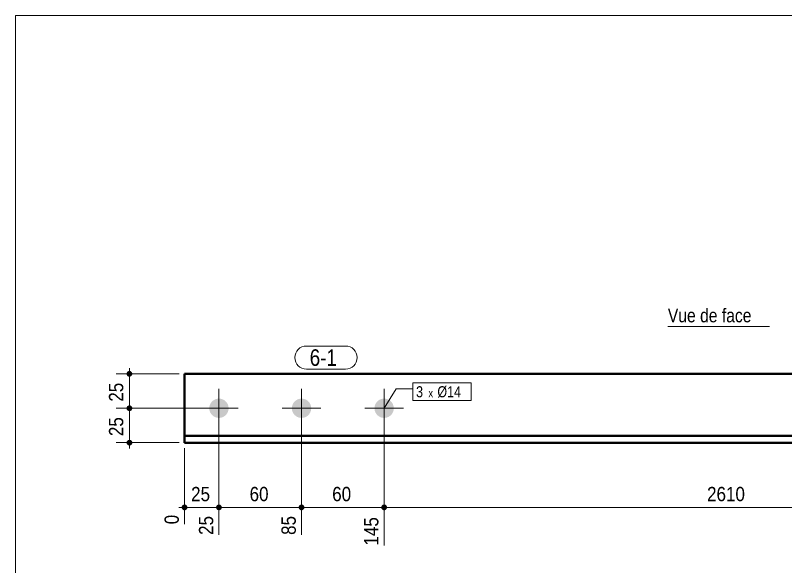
# Model space of a CAD drawing. Header units: millimetres. Extents: x 2 to 287, y 5 to 195.
# Drawn here: x 5 to 144.7, y 94.9 to 195 of the extents above; entities that cross this region are included whole.
import ezdxf

# ---------------------------------------------------------------- set-up
doc = ezdxf.new("R2010")
doc.units = ezdxf.units.MM
for name, color, linetype, lineweight in [('Autre type objet', 1, 'Continuous', 0), ('Boulon', 7, 'Continuous', 0), ('Cotation', 7, 'Continuous', 0), ('Désignation boulon', 3, 'Continuous', 0), ('Feuille dessin', 5, 'Continuous', 0), ('Piece', 2, 'Continuous', 0), ('Repère pièce', 3, 'Continuous', 0)]:
    doc.layers.add(name, color=color, linetype=linetype, lineweight=lineweight)
doc.styles.add('ARIAL', font='ARIAL.TTF')
doc.styles.add('COMIC_SANS_MS', font='COMIC.TTF')

# ---------------------------------------------------------------- blocks, each defined once
blk = doc.blocks.new('*A1')
at = {"layer": 'Boulon'}
for points in [[(41.96, 125.42), (42.01, 125.42), (42.05, 125.41), (42.09, 125.41), (42.14, 125.4), (42.18, 125.4), (42.22, 125.39), (42.26, 125.38), (42.3, 125.37), (42.35, 125.36), (42.39, 125.35), (42.43, 125.34), (42.47, 125.33), (42.51, 125.31), (42.55, 125.3), (42.59, 125.28), (42.63, 125.27), (42.67, 125.25), (42.71, 125.23), (42.75, 125.21), (42.78, 125.19), (42.82, 125.17), (42.86, 125.15), (42.89, 125.12), (42.93, 125.1), (42.96, 125.07), (43, 125.05), (43.03, 125.02), (43.06, 124.99), (43.1, 124.96), (43.13, 124.93), (43.16, 124.9), (43.19, 124.87), (43.22, 124.84), (43.25, 124.81), (43.27, 124.78), (43.3, 124.74), (43.33, 124.71), (43.35, 124.67), (43.38, 124.64), (43.4, 124.6), (43.42, 124.57), (43.44, 124.53), (43.46, 124.49), (43.48, 124.45), (43.5, 124.42), (43.52, 124.38), (43.54, 124.34), (43.55, 124.3), (43.57, 124.26), (43.58, 124.22), (43.6, 124.18), (43.61, 124.13), (43.62, 124.09), (43.63, 124.05), (43.64, 124.01), (43.65, 123.97), (43.65, 123.92), (43.66, 123.88), (43.66, 123.84), (43.67, 123.8), (43.67, 123.75), (43.67, 123.71), (43.67, 123.67), (43.67, 123.62), (43.67, 123.58), (43.67, 123.54), (43.66, 123.5), (43.66, 123.45), (43.65, 123.41), (43.65, 123.37), (43.64, 123.33), (43.63, 123.28), (43.62, 123.24), (43.61, 123.2), (43.6, 123.16), (43.58, 123.12), (43.57, 123.08), (43.55, 123.04), (43.54, 123), (43.52, 122.96), (43.5, 122.92), (43.48, 122.88), (43.46, 122.84), (43.44, 122.8), (43.42, 122.77), (43.4, 122.73), (43.38, 122.69), (43.35, 122.66), (43.33, 122.62), (43.3, 122.59), (43.27, 122.56), (43.25, 122.52), (43.22, 122.49), (43.19, 122.46), (43.16, 122.43), (43.13, 122.4), (43.1, 122.37), (43.06, 122.34), (43.03, 122.31), (43, 122.29), (42.96, 122.26), (42.93, 122.24), (42.89, 122.21), (42.86, 122.19), (42.82, 122.17), (42.78, 122.14), (42.75, 122.12), (42.71, 122.1), (42.67, 122.09), (42.63, 122.07), (42.59, 122.05), (42.55, 122.03), (42.51, 122.02), (42.47, 122.01), (42.43, 121.99), (42.39, 121.98), (42.35, 121.97), (42.3, 121.96), (42.26, 121.95), (42.22, 121.94), (42.18, 121.94), (42.14, 121.93), (42.09, 121.93), (42.05, 121.92), (42.01, 121.92), (41.96, 121.92), (41.92, 121.92), (41.88, 121.92), (41.84, 121.92), (41.79, 121.92), (41.75, 121.93), (41.71, 121.93), (41.66, 121.94), (41.62, 121.94), (41.58, 121.95), (41.54, 121.96), (41.5, 121.97), (41.45, 121.98), (41.41, 121.99), (41.37, 122.01), (41.33, 122.02), (41.29, 122.03), (41.25, 122.05), (41.21, 122.07), (41.17, 122.09), (41.13, 122.1), (41.1, 122.12), (41.06, 122.14), (41.02, 122.17), (40.98, 122.19), (40.95, 122.21), (40.91, 122.24), (40.88, 122.26), (40.84, 122.29), (40.81, 122.31), (40.78, 122.34), (40.75, 122.37), (40.71, 122.4), (40.68, 122.43), (40.65, 122.46), (40.62, 122.49), (40.6, 122.52), (40.57, 122.56), (40.54, 122.59), (40.52, 122.62), (40.49, 122.66), (40.47, 122.69), (40.44, 122.73), (40.42, 122.77), (40.4, 122.8), (40.38, 122.84), (40.36, 122.88), (40.34, 122.92), (40.32, 122.96), (40.3, 123), (40.29, 123.04), (40.27, 123.08), (40.26, 123.12), (40.25, 123.16), (40.23, 123.2), (40.22, 123.24), (40.21, 123.28), (40.2, 123.33), (40.2, 123.37), (40.19, 123.41), (40.18, 123.45), (40.18, 123.5), (40.18, 123.54), (40.17, 123.58), (40.17, 123.62), (40.17, 123.67), (40.17, 123.71), (40.17, 123.75), (40.18, 123.8), (40.18, 123.84), (40.18, 123.88), (40.19, 123.92), (40.2, 123.97), (40.2, 124.01), (40.21, 124.05), (40.22, 124.09), (40.23, 124.13), (40.25, 124.18), (40.26, 124.22), (40.27, 124.26), (40.29, 124.3), (40.3, 124.34), (40.32, 124.38), (40.34, 124.42), (40.36, 124.45), (40.38, 124.49), (40.4, 124.53), (40.42, 124.57), (40.44, 124.6), (40.47, 124.64), (40.49, 124.67), (40.52, 124.71), (40.54, 124.74), (40.57, 124.78), (40.6, 124.81), (40.62, 124.84), (40.65, 124.87), (40.68, 124.9), (40.71, 124.93), (40.75, 124.96), (40.78, 124.99), (40.81, 125.02), (40.84, 125.05), (40.88, 125.07), (40.91, 125.1), (40.95, 125.12), (40.98, 125.15), (41.02, 125.17), (41.06, 125.19), (41.1, 125.21), (41.13, 125.23), (41.17, 125.25), (41.21, 125.27), (41.25, 125.28), (41.29, 125.3), (41.33, 125.31), (41.37, 125.33), (41.41, 125.34), (41.45, 125.35), (41.5, 125.36), (41.54, 125.37), (41.58, 125.38), (41.62, 125.39), (41.66, 125.4), (41.71, 125.4), (41.75, 125.41), (41.79, 125.41), (41.84, 125.42), (41.88, 125.42), (41.92, 125.42)], [(56.94, 125.42), (56.99, 125.42), (57.03, 125.41), (57.07, 125.41), (57.11, 125.4), (57.16, 125.4), (57.2, 125.39), (57.24, 125.38), (57.28, 125.37), (57.33, 125.36), (57.37, 125.35), (57.41, 125.34), (57.45, 125.33), (57.49, 125.31), (57.53, 125.3), (57.57, 125.28), (57.61, 125.27), (57.65, 125.25), (57.69, 125.23), (57.73, 125.21), (57.76, 125.19), (57.8, 125.17), (57.84, 125.15), (57.87, 125.12), (57.91, 125.1), (57.94, 125.07), (57.98, 125.05), (58.01, 125.02), (58.04, 124.99), (58.08, 124.96), (58.11, 124.93), (58.14, 124.9), (58.17, 124.87), (58.2, 124.84), (58.23, 124.81), (58.25, 124.78), (58.28, 124.74), (58.31, 124.71), (58.33, 124.67), (58.36, 124.64), (58.38, 124.6), (58.4, 124.57), (58.42, 124.53), (58.44, 124.49), (58.46, 124.45), (58.48, 124.42), (58.5, 124.38), (58.52, 124.34), (58.53, 124.3), (58.55, 124.26), (58.56, 124.22), (58.58, 124.18), (58.59, 124.13), (58.6, 124.09), (58.61, 124.05), (58.62, 124.01), (58.62, 123.97), (58.63, 123.92), (58.64, 123.88), (58.64, 123.84), (58.65, 123.8), (58.65, 123.75), (58.65, 123.71), (58.65, 123.67), (58.65, 123.62), (58.65, 123.58), (58.65, 123.54), (58.64, 123.5), (58.64, 123.45), (58.63, 123.41), (58.62, 123.37), (58.62, 123.33), (58.61, 123.28), (58.6, 123.24), (58.59, 123.2), (58.58, 123.16), (58.56, 123.12), (58.55, 123.08), (58.53, 123.04), (58.52, 123), (58.5, 122.96), (58.48, 122.92), (58.46, 122.88), (58.44, 122.84), (58.42, 122.8), (58.4, 122.77), (58.38, 122.73), (58.36, 122.69), (58.33, 122.66), (58.31, 122.62), (58.28, 122.59), (58.25, 122.56), (58.23, 122.52), (58.2, 122.49), (58.17, 122.46), (58.14, 122.43), (58.11, 122.4), (58.08, 122.37), (58.04, 122.34), (58.01, 122.31), (57.98, 122.29), (57.94, 122.26), (57.91, 122.24), (57.87, 122.21), (57.84, 122.19), (57.8, 122.17), (57.76, 122.14), (57.73, 122.12), (57.69, 122.1), (57.65, 122.09), (57.61, 122.07), (57.57, 122.05), (57.53, 122.03), (57.49, 122.02), (57.45, 122.01), (57.41, 121.99), (57.37, 121.98), (57.33, 121.97), (57.28, 121.96), (57.24, 121.95), (57.2, 121.94), (57.16, 121.94), (57.11, 121.93), (57.07, 121.93), (57.03, 121.92), (56.99, 121.92), (56.94, 121.92), (56.9, 121.92), (56.86, 121.92), (56.81, 121.92), (56.77, 121.92), (56.73, 121.93), (56.69, 121.93), (56.64, 121.94), (56.6, 121.94), (56.56, 121.95), (56.52, 121.96), (56.48, 121.97), (56.43, 121.98), (56.39, 121.99), (56.35, 122.01), (56.31, 122.02), (56.27, 122.03), (56.23, 122.05), (56.19, 122.07), (56.15, 122.09), (56.11, 122.1), (56.08, 122.12), (56.04, 122.14), (56, 122.17), (55.96, 122.19), (55.93, 122.21), (55.89, 122.24), (55.86, 122.26), (55.82, 122.29), (55.79, 122.31), (55.76, 122.34), (55.73, 122.37), (55.69, 122.4), (55.66, 122.43), (55.63, 122.46), (55.6, 122.49), (55.58, 122.52), (55.55, 122.56), (55.52, 122.59), (55.5, 122.62), (55.47, 122.66), (55.45, 122.69), (55.42, 122.73), (55.4, 122.77), (55.38, 122.8), (55.36, 122.84), (55.34, 122.88), (55.32, 122.92), (55.3, 122.96), (55.28, 123), (55.27, 123.04), (55.25, 123.08), (55.24, 123.12), (55.23, 123.16), (55.21, 123.2), (55.2, 123.24), (55.19, 123.28), (55.18, 123.33), (55.18, 123.37), (55.17, 123.41), (55.16, 123.45), (55.16, 123.5), (55.16, 123.54), (55.15, 123.58), (55.15, 123.62), (55.15, 123.67), (55.15, 123.71), (55.15, 123.75), (55.16, 123.8), (55.16, 123.84), (55.16, 123.88), (55.17, 123.92), (55.18, 123.97), (55.18, 124.01), (55.19, 124.05), (55.2, 124.09), (55.21, 124.13), (55.23, 124.18), (55.24, 124.22), (55.25, 124.26), (55.27, 124.3), (55.28, 124.34), (55.3, 124.38), (55.32, 124.42), (55.34, 124.45), (55.36, 124.49), (55.38, 124.53), (55.4, 124.57), (55.42, 124.6), (55.45, 124.64), (55.47, 124.67), (55.5, 124.71), (55.52, 124.74), (55.55, 124.78), (55.58, 124.81), (55.6, 124.84), (55.63, 124.87), (55.66, 124.9), (55.69, 124.93), (55.73, 124.96), (55.76, 124.99), (55.79, 125.02), (55.82, 125.05), (55.86, 125.07), (55.89, 125.1), (55.93, 125.12), (55.96, 125.15), (56, 125.17), (56.04, 125.19), (56.08, 125.21), (56.11, 125.23), (56.15, 125.25), (56.19, 125.27), (56.23, 125.28), (56.27, 125.3), (56.31, 125.31), (56.35, 125.33), (56.39, 125.34), (56.43, 125.35), (56.48, 125.36), (56.52, 125.37), (56.56, 125.38), (56.6, 125.39), (56.64, 125.4), (56.69, 125.4), (56.73, 125.41), (56.77, 125.41), (56.81, 125.42), (56.86, 125.42), (56.9, 125.42)], [(71.92, 125.42), (71.97, 125.42), (72.01, 125.41), (72.05, 125.41), (72.09, 125.4), (72.14, 125.4), (72.18, 125.39), (72.22, 125.38), (72.26, 125.37), (72.31, 125.36), (72.35, 125.35), (72.39, 125.34), (72.43, 125.33), (72.47, 125.31), (72.51, 125.3), (72.55, 125.28), (72.59, 125.27), (72.63, 125.25), (72.67, 125.23), (72.71, 125.21), (72.74, 125.19), (72.78, 125.17), (72.82, 125.15), (72.85, 125.12), (72.89, 125.1), (72.92, 125.07), (72.96, 125.05), (72.99, 125.02), (73.02, 124.99), (73.06, 124.96), (73.09, 124.93), (73.12, 124.9), (73.15, 124.87), (73.18, 124.84), (73.21, 124.81), (73.23, 124.78), (73.26, 124.74), (73.29, 124.71), (73.31, 124.67), (73.34, 124.64), (73.36, 124.6), (73.38, 124.57), (73.4, 124.53), (73.42, 124.49), (73.44, 124.45), (73.46, 124.42), (73.48, 124.38), (73.5, 124.34), (73.51, 124.3), (73.53, 124.26), (73.54, 124.22), (73.56, 124.18), (73.57, 124.13), (73.58, 124.09), (73.59, 124.05), (73.6, 124.01), (73.6, 123.97), (73.61, 123.92), (73.62, 123.88), (73.62, 123.84), (73.63, 123.8), (73.63, 123.75), (73.63, 123.71), (73.63, 123.67), (73.63, 123.62), (73.63, 123.58), (73.63, 123.54), (73.62, 123.5), (73.62, 123.45), (73.61, 123.41), (73.6, 123.37), (73.6, 123.33), (73.59, 123.28), (73.58, 123.24), (73.57, 123.2), (73.56, 123.16), (73.54, 123.12), (73.53, 123.08), (73.51, 123.04), (73.5, 123), (73.48, 122.96), (73.46, 122.92), (73.44, 122.88), (73.42, 122.84), (73.4, 122.8), (73.38, 122.77), (73.36, 122.73), (73.34, 122.69), (73.31, 122.66), (73.29, 122.62), (73.26, 122.59), (73.23, 122.56), (73.21, 122.52), (73.18, 122.49), (73.15, 122.46), (73.12, 122.43), (73.09, 122.4), (73.06, 122.37), (73.02, 122.34), (72.99, 122.31), (72.96, 122.29), (72.92, 122.26), (72.89, 122.24), (72.85, 122.21), (72.82, 122.19), (72.78, 122.17), (72.74, 122.14), (72.71, 122.12), (72.67, 122.1), (72.63, 122.09), (72.59, 122.07), (72.55, 122.05), (72.51, 122.03), (72.47, 122.02), (72.43, 122.01), (72.39, 121.99), (72.35, 121.98), (72.31, 121.97), (72.26, 121.96), (72.22, 121.95), (72.18, 121.94), (72.14, 121.94), (72.09, 121.93), (72.05, 121.93), (72.01, 121.92), (71.97, 121.92), (71.92, 121.92), (71.88, 121.92), (71.84, 121.92), (71.79, 121.92), (71.75, 121.92), (71.71, 121.93), (71.67, 121.93), (71.62, 121.94), (71.58, 121.94), (71.54, 121.95), (71.5, 121.96), (71.46, 121.97), (71.41, 121.98), (71.37, 121.99), (71.33, 122.01), (71.29, 122.02), (71.25, 122.03), (71.21, 122.05), (71.17, 122.07), (71.13, 122.09), (71.09, 122.1), (71.06, 122.12), (71.02, 122.14), (70.98, 122.17), (70.94, 122.19), (70.91, 122.21), (70.87, 122.24), (70.84, 122.26), (70.8, 122.29), (70.77, 122.31), (70.74, 122.34), (70.71, 122.37), (70.67, 122.4), (70.64, 122.43), (70.61, 122.46), (70.58, 122.49), (70.56, 122.52), (70.53, 122.56), (70.5, 122.59), (70.47, 122.62), (70.45, 122.66), (70.43, 122.69), (70.4, 122.73), (70.38, 122.77), (70.36, 122.8), (70.34, 122.84), (70.32, 122.88), (70.3, 122.92), (70.28, 122.96), (70.26, 123), (70.25, 123.04), (70.23, 123.08), (70.22, 123.12), (70.21, 123.16), (70.19, 123.2), (70.18, 123.24), (70.17, 123.28), (70.16, 123.33), (70.16, 123.37), (70.15, 123.41), (70.14, 123.45), (70.14, 123.5), (70.14, 123.54), (70.13, 123.58), (70.13, 123.62), (70.13, 123.67), (70.13, 123.71), (70.13, 123.75), (70.14, 123.8), (70.14, 123.84), (70.14, 123.88), (70.15, 123.92), (70.16, 123.97), (70.16, 124.01), (70.17, 124.05), (70.18, 124.09), (70.19, 124.13), (70.21, 124.18), (70.22, 124.22), (70.23, 124.26), (70.25, 124.3), (70.26, 124.34), (70.28, 124.38), (70.3, 124.42), (70.32, 124.45), (70.34, 124.49), (70.36, 124.53), (70.38, 124.57), (70.4, 124.6), (70.43, 124.64), (70.45, 124.67), (70.47, 124.71), (70.5, 124.74), (70.53, 124.78), (70.56, 124.81), (70.58, 124.84), (70.61, 124.87), (70.64, 124.9), (70.67, 124.93), (70.71, 124.96), (70.74, 124.99), (70.77, 125.02), (70.8, 125.05), (70.84, 125.07), (70.87, 125.1), (70.91, 125.12), (70.94, 125.15), (70.98, 125.17), (71.02, 125.19), (71.06, 125.21), (71.09, 125.23), (71.13, 125.25), (71.17, 125.27), (71.21, 125.28), (71.25, 125.3), (71.29, 125.31), (71.33, 125.33), (71.37, 125.34), (71.41, 125.35), (71.46, 125.36), (71.5, 125.37), (71.54, 125.38), (71.58, 125.39), (71.62, 125.4), (71.67, 125.4), (71.71, 125.41), (71.75, 125.41), (71.79, 125.42), (71.84, 125.42), (71.88, 125.42)]]:
    blk.add_hatch(color=256, dxfattribs=at).paths.add_polyline_path(points, flags=17)
at = {"layer": 'Boulon', "linetype": 'Continuous', "lineweight": 0}
for p, q in [((41.92, 127.17), (41.92, 120.17)), ((56.9, 127.17), (56.9, 120.17)), ((71.88, 127.17), (71.88, 120.17)), ((45.42, 123.67), (38.42, 123.67)), ((60.4, 123.67), (53.4, 123.67)), ((75.38, 123.67), (68.38, 123.67))]:
    blk.add_line(p, q, dxfattribs=at)
blk = doc.blocks.new('*A3')
at = {"layer": 'Piece', "color": 2, "linetype": 'Continuous', "lineweight": 40}
for p, q in [((35.68, 117.417109), (35.68, 129.917109)), ((35.68, 129.917109), (134.252388, 129.917109)), ((134.352388, 129.917109), (232.926252, 129.917109)), ((134.252388, 118.667109), (35.68, 118.667109)), ((134.252388, 117.417109), (35.68, 117.417109)), ((232.926252, 118.667109), (134.352388, 118.667109)), ((232.926252, 117.417109), (134.352388, 117.417109))]:
    blk.add_line(p, q, dxfattribs=at)
blk = doc.blocks.new('*A4')
at = {"layer": 'Feuille dessin', "linetype": 'Continuous', "lineweight": 0}
for p, q in [((282, 195), (5, 195)), ((5, 195), (5, 5))]:
    blk.add_line(p, q, dxfattribs=at)
blk = doc.blocks.new('*A9')
at = {"layer": 'Cotation'}
for points in [[(25.65, 123.15), (25.63, 123.15), (25.6, 123.15), (25.58, 123.16), (25.55, 123.16), (25.53, 123.17), (25.5, 123.18), (25.48, 123.19), (25.46, 123.2), (25.43, 123.21), (25.41, 123.22), (25.39, 123.23), (25.37, 123.25), (25.35, 123.27), (25.33, 123.28), (25.31, 123.3), (25.29, 123.32), (25.28, 123.34), (25.26, 123.36), (25.25, 123.38), (25.23, 123.4), (25.22, 123.42), (25.21, 123.44), (25.2, 123.47), (25.19, 123.49), (25.18, 123.52), (25.18, 123.54), (25.17, 123.57), (25.17, 123.59), (25.16, 123.62), (25.16, 123.64), (25.16, 123.67), (25.16, 123.69), (25.16, 123.72), (25.17, 123.74), (25.17, 123.77), (25.18, 123.79), (25.18, 123.82), (25.19, 123.84), (25.2, 123.87), (25.21, 123.89), (25.22, 123.91), (25.23, 123.93), (25.25, 123.96), (25.26, 123.98), (25.28, 124), (25.29, 124.02), (25.31, 124.03), (25.33, 124.05), (25.35, 124.07), (25.37, 124.08), (25.39, 124.1), (25.41, 124.11), (25.43, 124.13), (25.46, 124.14), (25.48, 124.15), (25.5, 124.16), (25.53, 124.16), (25.55, 124.17), (25.58, 124.18), (25.6, 124.18), (25.63, 124.18), (25.65, 124.19), (25.68, 124.19), (25.71, 124.19), (25.73, 124.18), (25.76, 124.18), (25.78, 124.18), (25.81, 124.17), (25.83, 124.16), (25.86, 124.16), (25.88, 124.15), (25.9, 124.14), (25.93, 124.13), (25.95, 124.11), (25.97, 124.1), (25.99, 124.08), (26.01, 124.07), (26.03, 124.05), (26.05, 124.03), (26.07, 124.02), (26.08, 124), (26.1, 123.98), (26.11, 123.96), (26.13, 123.93), (26.14, 123.91), (26.15, 123.89), (26.16, 123.87), (26.17, 123.84), (26.18, 123.82), (26.18, 123.79), (26.19, 123.77), (26.19, 123.74), (26.2, 123.72), (26.2, 123.69), (26.2, 123.67), (26.2, 123.64), (26.2, 123.62), (26.19, 123.59), (26.19, 123.57), (26.18, 123.54), (26.18, 123.52), (26.17, 123.49), (26.16, 123.47), (26.15, 123.44), (26.14, 123.42), (26.13, 123.4), (26.11, 123.38), (26.1, 123.36), (26.08, 123.34), (26.07, 123.32), (26.05, 123.3), (26.03, 123.28), (26.01, 123.27), (25.99, 123.25), (25.97, 123.23), (25.95, 123.22), (25.93, 123.21), (25.9, 123.2), (25.88, 123.19), (25.86, 123.18), (25.83, 123.17), (25.81, 123.16), (25.78, 123.16), (25.76, 123.15), (25.73, 123.15), (25.71, 123.15), (25.68, 123.15)], [(25.65, 116.9), (25.63, 116.9), (25.6, 116.9), (25.58, 116.91), (25.55, 116.91), (25.53, 116.92), (25.5, 116.93), (25.48, 116.94), (25.46, 116.95), (25.43, 116.96), (25.41, 116.97), (25.39, 116.98), (25.37, 117), (25.35, 117.02), (25.33, 117.03), (25.31, 117.05), (25.29, 117.07), (25.28, 117.09), (25.26, 117.11), (25.25, 117.13), (25.23, 117.15), (25.22, 117.17), (25.21, 117.19), (25.2, 117.22), (25.19, 117.24), (25.18, 117.27), (25.18, 117.29), (25.17, 117.32), (25.17, 117.34), (25.16, 117.37), (25.16, 117.39), (25.16, 117.42), (25.16, 117.44), (25.16, 117.47), (25.17, 117.49), (25.17, 117.52), (25.18, 117.54), (25.18, 117.57), (25.19, 117.59), (25.2, 117.62), (25.21, 117.64), (25.22, 117.66), (25.23, 117.68), (25.25, 117.71), (25.26, 117.73), (25.28, 117.75), (25.29, 117.77), (25.31, 117.78), (25.33, 117.8), (25.35, 117.82), (25.37, 117.83), (25.39, 117.85), (25.41, 117.86), (25.43, 117.88), (25.46, 117.89), (25.48, 117.9), (25.5, 117.91), (25.53, 117.91), (25.55, 117.92), (25.58, 117.93), (25.6, 117.93), (25.63, 117.93), (25.65, 117.94), (25.68, 117.94), (25.71, 117.94), (25.73, 117.93), (25.76, 117.93), (25.78, 117.93), (25.81, 117.92), (25.83, 117.91), (25.86, 117.91), (25.88, 117.9), (25.9, 117.89), (25.93, 117.88), (25.95, 117.86), (25.97, 117.85), (25.99, 117.83), (26.01, 117.82), (26.03, 117.8), (26.05, 117.78), (26.07, 117.77), (26.08, 117.75), (26.1, 117.73), (26.11, 117.71), (26.13, 117.68), (26.14, 117.66), (26.15, 117.64), (26.16, 117.62), (26.17, 117.59), (26.18, 117.57), (26.18, 117.54), (26.19, 117.52), (26.19, 117.49), (26.2, 117.47), (26.2, 117.44), (26.2, 117.42), (26.2, 117.39), (26.2, 117.37), (26.19, 117.34), (26.19, 117.32), (26.18, 117.29), (26.18, 117.27), (26.17, 117.24), (26.16, 117.22), (26.15, 117.19), (26.14, 117.17), (26.13, 117.15), (26.11, 117.13), (26.1, 117.11), (26.08, 117.09), (26.07, 117.07), (26.05, 117.05), (26.03, 117.03), (26.01, 117.02), (25.99, 117), (25.97, 116.98), (25.95, 116.97), (25.93, 116.96), (25.9, 116.95), (25.88, 116.94), (25.86, 116.93), (25.83, 116.92), (25.81, 116.91), (25.78, 116.91), (25.76, 116.9), (25.73, 116.9), (25.71, 116.9), (25.68, 116.9)]]:
    blk.add_hatch(color=256, dxfattribs=at).paths.add_polyline_path(points, flags=17)
at = {"layer": 'Cotation', "linetype": 'Continuous', "lineweight": 0}
for p, q in [((25.68, 124.71), (25.68, 122.63)), ((25.68, 123.67), (25.68, 124.71)), ((40.92, 123.67), (23.26, 123.67)), ((24.64, 123.67), (26.72, 123.67)), ((25.68, 117.42), (25.68, 123.67)), ((34.68, 117.42), (23.26, 117.42)), ((24.64, 117.42), (26.72, 117.42)), ((25.68, 118.46), (25.68, 116.38)), ((25.68, 117.42), (25.68, 116.38))]:
    blk.add_line(p, q, dxfattribs=at)
at = {"layer": 'Cotation'}
for p in [(25.68, 123.67), (25.68, 117.42)]:
    blk.add_point(p, dxfattribs=at)
at = {"layer": 'Cotation', "style": 'ARIAL', "width": 0.85}
blk.add_text('25', height=2.6, rotation=90.0002, dxfattribs=at).set_placement((24.56, 118.61))
blk = doc.blocks.new('*A10')
at = {"layer": 'Cotation'}
for points in [[(25.65, 129.4), (25.63, 129.4), (25.6, 129.4), (25.58, 129.41), (25.55, 129.41), (25.53, 129.42), (25.5, 129.43), (25.48, 129.44), (25.46, 129.45), (25.43, 129.46), (25.41, 129.47), (25.39, 129.48), (25.37, 129.5), (25.35, 129.52), (25.33, 129.53), (25.31, 129.55), (25.29, 129.57), (25.28, 129.59), (25.26, 129.61), (25.25, 129.63), (25.23, 129.65), (25.22, 129.67), (25.21, 129.69), (25.2, 129.72), (25.19, 129.74), (25.18, 129.77), (25.18, 129.79), (25.17, 129.82), (25.17, 129.84), (25.16, 129.87), (25.16, 129.89), (25.16, 129.92), (25.16, 129.94), (25.16, 129.97), (25.17, 129.99), (25.17, 130.02), (25.18, 130.04), (25.18, 130.07), (25.19, 130.09), (25.2, 130.12), (25.21, 130.14), (25.22, 130.16), (25.23, 130.18), (25.25, 130.21), (25.26, 130.23), (25.28, 130.25), (25.29, 130.27), (25.31, 130.28), (25.33, 130.3), (25.35, 130.32), (25.37, 130.33), (25.39, 130.35), (25.41, 130.36), (25.43, 130.38), (25.46, 130.39), (25.48, 130.4), (25.5, 130.41), (25.53, 130.41), (25.55, 130.42), (25.58, 130.43), (25.6, 130.43), (25.63, 130.43), (25.65, 130.44), (25.68, 130.44), (25.71, 130.44), (25.73, 130.43), (25.76, 130.43), (25.78, 130.43), (25.81, 130.42), (25.83, 130.41), (25.86, 130.41), (25.88, 130.4), (25.9, 130.39), (25.93, 130.38), (25.95, 130.36), (25.97, 130.35), (25.99, 130.33), (26.01, 130.32), (26.03, 130.3), (26.05, 130.28), (26.07, 130.27), (26.08, 130.25), (26.1, 130.23), (26.11, 130.21), (26.13, 130.18), (26.14, 130.16), (26.15, 130.14), (26.16, 130.12), (26.17, 130.09), (26.18, 130.07), (26.18, 130.04), (26.19, 130.02), (26.19, 129.99), (26.2, 129.97), (26.2, 129.94), (26.2, 129.92), (26.2, 129.89), (26.2, 129.87), (26.19, 129.84), (26.19, 129.82), (26.18, 129.79), (26.18, 129.77), (26.17, 129.74), (26.16, 129.72), (26.15, 129.69), (26.14, 129.67), (26.13, 129.65), (26.11, 129.63), (26.1, 129.61), (26.08, 129.59), (26.07, 129.57), (26.05, 129.55), (26.03, 129.53), (26.01, 129.52), (25.99, 129.5), (25.97, 129.48), (25.95, 129.47), (25.93, 129.46), (25.9, 129.45), (25.88, 129.44), (25.86, 129.43), (25.83, 129.42), (25.81, 129.41), (25.78, 129.41), (25.76, 129.4), (25.73, 129.4), (25.71, 129.4), (25.68, 129.4)], [(25.65, 123.15), (25.63, 123.15), (25.6, 123.15), (25.58, 123.16), (25.55, 123.16), (25.53, 123.17), (25.5, 123.18), (25.48, 123.19), (25.46, 123.2), (25.43, 123.21), (25.41, 123.22), (25.39, 123.23), (25.37, 123.25), (25.35, 123.27), (25.33, 123.28), (25.31, 123.3), (25.29, 123.32), (25.28, 123.34), (25.26, 123.36), (25.25, 123.38), (25.23, 123.4), (25.22, 123.42), (25.21, 123.44), (25.2, 123.47), (25.19, 123.49), (25.18, 123.52), (25.18, 123.54), (25.17, 123.57), (25.17, 123.59), (25.16, 123.62), (25.16, 123.64), (25.16, 123.67), (25.16, 123.69), (25.16, 123.72), (25.17, 123.74), (25.17, 123.77), (25.18, 123.79), (25.18, 123.82), (25.19, 123.84), (25.2, 123.87), (25.21, 123.89), (25.22, 123.91), (25.23, 123.93), (25.25, 123.96), (25.26, 123.98), (25.28, 124), (25.29, 124.02), (25.31, 124.03), (25.33, 124.05), (25.35, 124.07), (25.37, 124.08), (25.39, 124.1), (25.41, 124.11), (25.43, 124.13), (25.46, 124.14), (25.48, 124.15), (25.5, 124.16), (25.53, 124.16), (25.55, 124.17), (25.58, 124.18), (25.6, 124.18), (25.63, 124.18), (25.65, 124.19), (25.68, 124.19), (25.71, 124.19), (25.73, 124.18), (25.76, 124.18), (25.78, 124.18), (25.81, 124.17), (25.83, 124.16), (25.86, 124.16), (25.88, 124.15), (25.9, 124.14), (25.93, 124.13), (25.95, 124.11), (25.97, 124.1), (25.99, 124.08), (26.01, 124.07), (26.03, 124.05), (26.05, 124.03), (26.07, 124.02), (26.08, 124), (26.1, 123.98), (26.11, 123.96), (26.13, 123.93), (26.14, 123.91), (26.15, 123.89), (26.16, 123.87), (26.17, 123.84), (26.18, 123.82), (26.18, 123.79), (26.19, 123.77), (26.19, 123.74), (26.2, 123.72), (26.2, 123.69), (26.2, 123.67), (26.2, 123.64), (26.2, 123.62), (26.19, 123.59), (26.19, 123.57), (26.18, 123.54), (26.18, 123.52), (26.17, 123.49), (26.16, 123.47), (26.15, 123.44), (26.14, 123.42), (26.13, 123.4), (26.11, 123.38), (26.1, 123.36), (26.08, 123.34), (26.07, 123.32), (26.05, 123.3), (26.03, 123.28), (26.01, 123.27), (25.99, 123.25), (25.97, 123.23), (25.95, 123.22), (25.93, 123.21), (25.9, 123.2), (25.88, 123.19), (25.86, 123.18), (25.83, 123.17), (25.81, 123.16), (25.78, 123.16), (25.76, 123.15), (25.73, 123.15), (25.71, 123.15), (25.68, 123.15)]]:
    blk.add_hatch(color=256, dxfattribs=at).paths.add_polyline_path(points, flags=17)
at = {"layer": 'Cotation', "linetype": 'Continuous', "lineweight": 0}
for p, q in [((25.68, 130.96), (25.68, 128.88)), ((25.68, 129.92), (25.68, 130.96)), ((34.68, 129.92), (23.26, 129.92)), ((24.64, 129.92), (26.72, 129.92)), ((25.68, 123.67), (25.68, 129.92)), ((25.68, 124.71), (25.68, 122.63)), ((40.92, 123.67), (23.26, 123.67)), ((24.64, 123.67), (26.72, 123.67)), ((25.68, 123.67), (25.68, 122.63))]:
    blk.add_line(p, q, dxfattribs=at)
at = {"layer": 'Cotation'}
for p in [(25.68, 129.92), (25.68, 123.67)]:
    blk.add_point(p, dxfattribs=at)
at = {"layer": 'Cotation', "style": 'ARIAL', "width": 0.85}
blk.add_text('25', height=2.6, rotation=90.0002, dxfattribs=at).set_placement((24.56, 124.86))
blk = doc.blocks.new('*A13')
at = {"layer": 'Cotation'}
for points in [[(35.65, 105.15), (35.63, 105.15), (35.6, 105.15), (35.58, 105.16), (35.55, 105.16), (35.53, 105.17), (35.5, 105.18), (35.48, 105.19), (35.46, 105.2), (35.43, 105.21), (35.41, 105.22), (35.39, 105.23), (35.37, 105.25), (35.35, 105.27), (35.33, 105.28), (35.31, 105.3), (35.29, 105.32), (35.28, 105.34), (35.26, 105.36), (35.25, 105.38), (35.23, 105.4), (35.22, 105.42), (35.21, 105.44), (35.2, 105.47), (35.19, 105.49), (35.18, 105.52), (35.18, 105.54), (35.17, 105.57), (35.17, 105.59), (35.16, 105.62), (35.16, 105.64), (35.16, 105.67), (35.16, 105.69), (35.16, 105.72), (35.17, 105.74), (35.17, 105.77), (35.18, 105.79), (35.18, 105.82), (35.19, 105.84), (35.2, 105.87), (35.21, 105.89), (35.22, 105.91), (35.23, 105.93), (35.25, 105.96), (35.26, 105.98), (35.28, 106), (35.29, 106.02), (35.31, 106.03), (35.33, 106.05), (35.35, 106.07), (35.37, 106.08), (35.39, 106.1), (35.41, 106.11), (35.43, 106.13), (35.46, 106.14), (35.48, 106.15), (35.5, 106.16), (35.53, 106.16), (35.55, 106.17), (35.58, 106.18), (35.6, 106.18), (35.63, 106.18), (35.65, 106.19), (35.68, 106.19), (35.71, 106.19), (35.73, 106.18), (35.76, 106.18), (35.78, 106.18), (35.81, 106.17), (35.83, 106.16), (35.86, 106.16), (35.88, 106.15), (35.9, 106.14), (35.93, 106.13), (35.95, 106.11), (35.97, 106.1), (35.99, 106.08), (36.01, 106.07), (36.03, 106.05), (36.05, 106.03), (36.07, 106.02), (36.08, 106), (36.1, 105.98), (36.11, 105.96), (36.13, 105.93), (36.14, 105.91), (36.15, 105.89), (36.16, 105.87), (36.17, 105.84), (36.18, 105.82), (36.18, 105.79), (36.19, 105.77), (36.19, 105.74), (36.2, 105.72), (36.2, 105.69), (36.2, 105.67), (36.2, 105.64), (36.2, 105.62), (36.19, 105.59), (36.19, 105.57), (36.18, 105.54), (36.18, 105.52), (36.17, 105.49), (36.16, 105.47), (36.15, 105.44), (36.14, 105.42), (36.13, 105.4), (36.11, 105.38), (36.1, 105.36), (36.08, 105.34), (36.07, 105.32), (36.05, 105.3), (36.03, 105.28), (36.01, 105.27), (35.99, 105.25), (35.97, 105.23), (35.95, 105.22), (35.93, 105.21), (35.9, 105.2), (35.88, 105.19), (35.86, 105.18), (35.83, 105.17), (35.81, 105.16), (35.78, 105.16), (35.76, 105.15), (35.73, 105.15), (35.71, 105.15), (35.68, 105.15)], [(41.9, 105.15), (41.87, 105.15), (41.84, 105.15), (41.82, 105.16), (41.79, 105.16), (41.77, 105.17), (41.75, 105.18), (41.72, 105.19), (41.7, 105.2), (41.68, 105.21), (41.65, 105.22), (41.63, 105.23), (41.61, 105.25), (41.59, 105.27), (41.57, 105.28), (41.55, 105.3), (41.54, 105.32), (41.52, 105.34), (41.5, 105.36), (41.49, 105.38), (41.47, 105.4), (41.46, 105.42), (41.45, 105.44), (41.44, 105.47), (41.43, 105.49), (41.42, 105.52), (41.42, 105.54), (41.41, 105.57), (41.41, 105.59), (41.4, 105.62), (41.4, 105.64), (41.4, 105.67), (41.4, 105.69), (41.4, 105.72), (41.41, 105.74), (41.41, 105.77), (41.42, 105.79), (41.42, 105.82), (41.43, 105.84), (41.44, 105.87), (41.45, 105.89), (41.46, 105.91), (41.47, 105.93), (41.49, 105.96), (41.5, 105.98), (41.52, 106), (41.54, 106.02), (41.55, 106.03), (41.57, 106.05), (41.59, 106.07), (41.61, 106.08), (41.63, 106.1), (41.65, 106.11), (41.68, 106.13), (41.7, 106.14), (41.72, 106.15), (41.75, 106.16), (41.77, 106.16), (41.79, 106.17), (41.82, 106.18), (41.84, 106.18), (41.87, 106.18), (41.9, 106.19), (41.92, 106.19), (41.95, 106.19), (41.97, 106.18), (42, 106.18), (42.02, 106.18), (42.05, 106.17), (42.07, 106.16), (42.1, 106.16), (42.12, 106.15), (42.14, 106.14), (42.17, 106.13), (42.19, 106.11), (42.21, 106.1), (42.23, 106.08), (42.25, 106.07), (42.27, 106.05), (42.29, 106.03), (42.31, 106.02), (42.32, 106), (42.34, 105.98), (42.35, 105.96), (42.37, 105.93), (42.38, 105.91), (42.39, 105.89), (42.4, 105.87), (42.41, 105.84), (42.42, 105.82), (42.43, 105.79), (42.43, 105.77), (42.44, 105.74), (42.44, 105.72), (42.44, 105.69), (42.44, 105.67), (42.44, 105.64), (42.44, 105.62), (42.44, 105.59), (42.43, 105.57), (42.43, 105.54), (42.42, 105.52), (42.41, 105.49), (42.4, 105.47), (42.39, 105.44), (42.38, 105.42), (42.37, 105.4), (42.35, 105.38), (42.34, 105.36), (42.32, 105.34), (42.31, 105.32), (42.29, 105.3), (42.27, 105.28), (42.25, 105.27), (42.23, 105.25), (42.21, 105.23), (42.19, 105.22), (42.17, 105.21), (42.14, 105.2), (42.12, 105.19), (42.1, 105.18), (42.07, 105.17), (42.05, 105.16), (42.02, 105.16), (42, 105.15), (41.97, 105.15), (41.95, 105.15), (41.92, 105.15)]]:
    blk.add_hatch(color=256, dxfattribs=at).paths.add_polyline_path(points, flags=17)
at = {"layer": 'Cotation', "linetype": 'Continuous', "lineweight": 0}
for p, q in [((41.92, 122.67), (41.92, 100.67)), ((35.68, 116.42), (35.68, 102.6)), ((35.68, 106.71), (35.68, 104.63)), ((41.92, 106.71), (41.92, 104.63)), ((36.72, 105.67), (34.64, 105.67)), ((35.68, 105.67), (34.64, 105.67)), ((35.68, 105.67), (41.92, 105.67)), ((42.96, 105.67), (40.88, 105.67)), ((41.92, 105.67), (42.96, 105.67))]:
    blk.add_line(p, q, dxfattribs=at)
at = {"layer": 'Cotation'}
for p in [(35.68, 105.67), (41.92, 105.67)]:
    blk.add_point(p, dxfattribs=at)
at = {"layer": 'Cotation', "style": 'ARIAL', "width": 0.85}
blk.add_text('25', height=2.6, dxfattribs=at).set_placement((36.87, 106.79))
for s, p in [('0', (34.64, 102.6)), ('25', (40.88, 100.67))]:
    blk.add_text(s, height=2.6, rotation=90.0002, dxfattribs=at).set_placement(p)
blk = doc.blocks.new('*A14')
at = {"layer": 'Cotation'}
for points in [[(41.9, 105.15), (41.87, 105.15), (41.84, 105.15), (41.82, 105.16), (41.79, 105.16), (41.77, 105.17), (41.75, 105.18), (41.72, 105.19), (41.7, 105.2), (41.68, 105.21), (41.65, 105.22), (41.63, 105.23), (41.61, 105.25), (41.59, 105.27), (41.57, 105.28), (41.55, 105.3), (41.54, 105.32), (41.52, 105.34), (41.5, 105.36), (41.49, 105.38), (41.47, 105.4), (41.46, 105.42), (41.45, 105.44), (41.44, 105.47), (41.43, 105.49), (41.42, 105.52), (41.42, 105.54), (41.41, 105.57), (41.41, 105.59), (41.4, 105.62), (41.4, 105.64), (41.4, 105.67), (41.4, 105.69), (41.4, 105.72), (41.41, 105.74), (41.41, 105.77), (41.42, 105.79), (41.42, 105.82), (41.43, 105.84), (41.44, 105.87), (41.45, 105.89), (41.46, 105.91), (41.47, 105.93), (41.49, 105.96), (41.5, 105.98), (41.52, 106), (41.54, 106.02), (41.55, 106.03), (41.57, 106.05), (41.59, 106.07), (41.61, 106.08), (41.63, 106.1), (41.65, 106.11), (41.68, 106.13), (41.7, 106.14), (41.72, 106.15), (41.75, 106.16), (41.77, 106.16), (41.79, 106.17), (41.82, 106.18), (41.84, 106.18), (41.87, 106.18), (41.9, 106.19), (41.92, 106.19), (41.95, 106.19), (41.97, 106.18), (42, 106.18), (42.02, 106.18), (42.05, 106.17), (42.07, 106.16), (42.1, 106.16), (42.12, 106.15), (42.14, 106.14), (42.17, 106.13), (42.19, 106.11), (42.21, 106.1), (42.23, 106.08), (42.25, 106.07), (42.27, 106.05), (42.29, 106.03), (42.31, 106.02), (42.32, 106), (42.34, 105.98), (42.35, 105.96), (42.37, 105.93), (42.38, 105.91), (42.39, 105.89), (42.4, 105.87), (42.41, 105.84), (42.42, 105.82), (42.43, 105.79), (42.43, 105.77), (42.44, 105.74), (42.44, 105.72), (42.44, 105.69), (42.44, 105.67), (42.44, 105.64), (42.44, 105.62), (42.44, 105.59), (42.43, 105.57), (42.43, 105.54), (42.42, 105.52), (42.41, 105.49), (42.4, 105.47), (42.39, 105.44), (42.38, 105.42), (42.37, 105.4), (42.35, 105.38), (42.34, 105.36), (42.32, 105.34), (42.31, 105.32), (42.29, 105.3), (42.27, 105.28), (42.25, 105.27), (42.23, 105.25), (42.21, 105.23), (42.19, 105.22), (42.17, 105.21), (42.14, 105.2), (42.12, 105.19), (42.1, 105.18), (42.07, 105.17), (42.05, 105.16), (42.02, 105.16), (42, 105.15), (41.97, 105.15), (41.95, 105.15), (41.92, 105.15)], [(56.88, 105.15), (56.85, 105.15), (56.82, 105.15), (56.8, 105.16), (56.77, 105.16), (56.75, 105.17), (56.73, 105.18), (56.7, 105.19), (56.68, 105.2), (56.66, 105.21), (56.63, 105.22), (56.61, 105.23), (56.59, 105.25), (56.57, 105.27), (56.55, 105.28), (56.53, 105.3), (56.52, 105.32), (56.5, 105.34), (56.48, 105.36), (56.47, 105.38), (56.45, 105.4), (56.44, 105.42), (56.43, 105.44), (56.42, 105.47), (56.41, 105.49), (56.4, 105.52), (56.4, 105.54), (56.39, 105.57), (56.39, 105.59), (56.38, 105.62), (56.38, 105.64), (56.38, 105.67), (56.38, 105.69), (56.38, 105.72), (56.39, 105.74), (56.39, 105.77), (56.4, 105.79), (56.4, 105.82), (56.41, 105.84), (56.42, 105.87), (56.43, 105.89), (56.44, 105.91), (56.45, 105.93), (56.47, 105.96), (56.48, 105.98), (56.5, 106), (56.52, 106.02), (56.53, 106.03), (56.55, 106.05), (56.57, 106.07), (56.59, 106.08), (56.61, 106.1), (56.63, 106.11), (56.66, 106.13), (56.68, 106.14), (56.7, 106.15), (56.73, 106.16), (56.75, 106.16), (56.77, 106.17), (56.8, 106.18), (56.82, 106.18), (56.85, 106.18), (56.88, 106.19), (56.9, 106.19), (56.93, 106.19), (56.95, 106.18), (56.98, 106.18), (57, 106.18), (57.03, 106.17), (57.05, 106.16), (57.08, 106.16), (57.1, 106.15), (57.12, 106.14), (57.15, 106.13), (57.17, 106.11), (57.19, 106.1), (57.21, 106.08), (57.23, 106.07), (57.25, 106.05), (57.27, 106.03), (57.29, 106.02), (57.3, 106), (57.32, 105.98), (57.33, 105.96), (57.35, 105.93), (57.36, 105.91), (57.37, 105.89), (57.38, 105.87), (57.39, 105.84), (57.4, 105.82), (57.41, 105.79), (57.41, 105.77), (57.42, 105.74), (57.42, 105.72), (57.42, 105.69), (57.42, 105.67), (57.42, 105.64), (57.42, 105.62), (57.42, 105.59), (57.41, 105.57), (57.41, 105.54), (57.4, 105.52), (57.39, 105.49), (57.38, 105.47), (57.37, 105.44), (57.36, 105.42), (57.35, 105.4), (57.33, 105.38), (57.32, 105.36), (57.3, 105.34), (57.29, 105.32), (57.27, 105.3), (57.25, 105.28), (57.23, 105.27), (57.21, 105.25), (57.19, 105.23), (57.17, 105.22), (57.15, 105.21), (57.12, 105.2), (57.1, 105.19), (57.08, 105.18), (57.05, 105.17), (57.03, 105.16), (57, 105.16), (56.98, 105.15), (56.95, 105.15), (56.93, 105.15), (56.9, 105.15)]]:
    blk.add_hatch(color=256, dxfattribs=at).paths.add_polyline_path(points, flags=17)
at = {"layer": 'Cotation', "linetype": 'Continuous', "lineweight": 0}
for p, q in [((41.92, 122.67), (41.92, 100.67)), ((56.9, 122.67), (56.9, 100.67)), ((41.92, 106.71), (41.92, 104.63)), ((56.9, 106.71), (56.9, 104.63)), ((42.96, 105.67), (40.88, 105.67)), ((41.92, 105.67), (40.88, 105.67)), ((41.92, 105.67), (56.9, 105.67)), ((57.94, 105.67), (55.86, 105.67)), ((56.9, 105.67), (57.94, 105.67))]:
    blk.add_line(p, q, dxfattribs=at)
at = {"layer": 'Cotation'}
for p in [(41.92, 105.67), (56.9, 105.67)]:
    blk.add_point(p, dxfattribs=at)
at = {"layer": 'Cotation', "style": 'ARIAL', "width": 0.85}
blk.add_text('60', height=2.6, dxfattribs=at).set_placement((47.48, 106.79))
blk.add_text('85', height=2.6, rotation=90.0002, dxfattribs=at).set_placement((55.86, 100.67))
blk = doc.blocks.new('*A15')
at = {"layer": 'Cotation'}
for points in [[(56.88, 105.15), (56.85, 105.15), (56.82, 105.15), (56.8, 105.16), (56.77, 105.16), (56.75, 105.17), (56.73, 105.18), (56.7, 105.19), (56.68, 105.2), (56.66, 105.21), (56.63, 105.22), (56.61, 105.23), (56.59, 105.25), (56.57, 105.27), (56.55, 105.28), (56.53, 105.3), (56.52, 105.32), (56.5, 105.34), (56.48, 105.36), (56.47, 105.38), (56.45, 105.4), (56.44, 105.42), (56.43, 105.44), (56.42, 105.47), (56.41, 105.49), (56.4, 105.52), (56.4, 105.54), (56.39, 105.57), (56.39, 105.59), (56.38, 105.62), (56.38, 105.64), (56.38, 105.67), (56.38, 105.69), (56.38, 105.72), (56.39, 105.74), (56.39, 105.77), (56.4, 105.79), (56.4, 105.82), (56.41, 105.84), (56.42, 105.87), (56.43, 105.89), (56.44, 105.91), (56.45, 105.93), (56.47, 105.96), (56.48, 105.98), (56.5, 106), (56.52, 106.02), (56.53, 106.03), (56.55, 106.05), (56.57, 106.07), (56.59, 106.08), (56.61, 106.1), (56.63, 106.11), (56.66, 106.13), (56.68, 106.14), (56.7, 106.15), (56.73, 106.16), (56.75, 106.16), (56.77, 106.17), (56.8, 106.18), (56.82, 106.18), (56.85, 106.18), (56.88, 106.19), (56.9, 106.19), (56.93, 106.19), (56.95, 106.18), (56.98, 106.18), (57, 106.18), (57.03, 106.17), (57.05, 106.16), (57.08, 106.16), (57.1, 106.15), (57.12, 106.14), (57.15, 106.13), (57.17, 106.11), (57.19, 106.1), (57.21, 106.08), (57.23, 106.07), (57.25, 106.05), (57.27, 106.03), (57.29, 106.02), (57.3, 106), (57.32, 105.98), (57.33, 105.96), (57.35, 105.93), (57.36, 105.91), (57.37, 105.89), (57.38, 105.87), (57.39, 105.84), (57.4, 105.82), (57.41, 105.79), (57.41, 105.77), (57.42, 105.74), (57.42, 105.72), (57.42, 105.69), (57.42, 105.67), (57.42, 105.64), (57.42, 105.62), (57.42, 105.59), (57.41, 105.57), (57.41, 105.54), (57.4, 105.52), (57.39, 105.49), (57.38, 105.47), (57.37, 105.44), (57.36, 105.42), (57.35, 105.4), (57.33, 105.38), (57.32, 105.36), (57.3, 105.34), (57.29, 105.32), (57.27, 105.3), (57.25, 105.28), (57.23, 105.27), (57.21, 105.25), (57.19, 105.23), (57.17, 105.22), (57.15, 105.21), (57.12, 105.2), (57.1, 105.19), (57.08, 105.18), (57.05, 105.17), (57.03, 105.16), (57, 105.16), (56.98, 105.15), (56.95, 105.15), (56.93, 105.15), (56.9, 105.15)], [(71.86, 105.15), (71.83, 105.15), (71.8, 105.15), (71.78, 105.16), (71.75, 105.16), (71.73, 105.17), (71.71, 105.18), (71.68, 105.19), (71.66, 105.2), (71.64, 105.21), (71.61, 105.22), (71.59, 105.23), (71.57, 105.25), (71.55, 105.27), (71.53, 105.28), (71.51, 105.3), (71.5, 105.32), (71.48, 105.34), (71.46, 105.36), (71.45, 105.38), (71.43, 105.4), (71.42, 105.42), (71.41, 105.44), (71.4, 105.47), (71.39, 105.49), (71.38, 105.52), (71.38, 105.54), (71.37, 105.57), (71.37, 105.59), (71.36, 105.62), (71.36, 105.64), (71.36, 105.67), (71.36, 105.69), (71.36, 105.72), (71.37, 105.74), (71.37, 105.77), (71.38, 105.79), (71.38, 105.82), (71.39, 105.84), (71.4, 105.87), (71.41, 105.89), (71.42, 105.91), (71.43, 105.93), (71.45, 105.96), (71.46, 105.98), (71.48, 106), (71.5, 106.02), (71.51, 106.03), (71.53, 106.05), (71.55, 106.07), (71.57, 106.08), (71.59, 106.1), (71.61, 106.11), (71.64, 106.13), (71.66, 106.14), (71.68, 106.15), (71.71, 106.16), (71.73, 106.16), (71.75, 106.17), (71.78, 106.18), (71.8, 106.18), (71.83, 106.18), (71.86, 106.19), (71.88, 106.19), (71.91, 106.19), (71.93, 106.18), (71.96, 106.18), (71.98, 106.18), (72.01, 106.17), (72.03, 106.16), (72.06, 106.16), (72.08, 106.15), (72.1, 106.14), (72.13, 106.13), (72.15, 106.11), (72.17, 106.1), (72.19, 106.08), (72.21, 106.07), (72.23, 106.05), (72.25, 106.03), (72.27, 106.02), (72.28, 106), (72.3, 105.98), (72.31, 105.96), (72.33, 105.93), (72.34, 105.91), (72.35, 105.89), (72.36, 105.87), (72.37, 105.84), (72.38, 105.82), (72.38, 105.79), (72.39, 105.77), (72.39, 105.74), (72.4, 105.72), (72.4, 105.69), (72.4, 105.67), (72.4, 105.64), (72.4, 105.62), (72.39, 105.59), (72.39, 105.57), (72.38, 105.54), (72.38, 105.52), (72.37, 105.49), (72.36, 105.47), (72.35, 105.44), (72.34, 105.42), (72.33, 105.4), (72.31, 105.38), (72.3, 105.36), (72.28, 105.34), (72.27, 105.32), (72.25, 105.3), (72.23, 105.28), (72.21, 105.27), (72.19, 105.25), (72.17, 105.23), (72.15, 105.22), (72.13, 105.21), (72.1, 105.2), (72.08, 105.19), (72.06, 105.18), (72.03, 105.17), (72.01, 105.16), (71.98, 105.16), (71.96, 105.15), (71.93, 105.15), (71.91, 105.15), (71.88, 105.15)]]:
    blk.add_hatch(color=256, dxfattribs=at).paths.add_polyline_path(points, flags=17)
at = {"layer": 'Cotation', "linetype": 'Continuous', "lineweight": 0}
for p, q in [((56.9, 122.67), (56.9, 100.67)), ((71.88, 122.67), (71.88, 98.74)), ((56.9, 106.71), (56.9, 104.63)), ((71.88, 106.71), (71.88, 104.63)), ((57.94, 105.67), (55.86, 105.67)), ((56.9, 105.67), (55.86, 105.67)), ((56.9, 105.67), (71.88, 105.67)), ((72.92, 105.67), (70.84, 105.67)), ((71.88, 105.67), (72.92, 105.67))]:
    blk.add_line(p, q, dxfattribs=at)
at = {"layer": 'Cotation'}
for p in [(56.9, 105.67), (71.88, 105.67)]:
    blk.add_point(p, dxfattribs=at)
at = {"layer": 'Cotation', "style": 'ARIAL', "width": 0.85}
blk.add_text('60', height=2.6, dxfattribs=at).set_placement((62.46, 106.79))
blk.add_text('145', height=2.6, rotation=90.0002, dxfattribs=at).set_placement((70.84, 98.74))
blk = doc.blocks.new('*A16')
at = {"layer": 'Cotation'}
for points in [[(71.86, 105.15), (71.83, 105.15), (71.8, 105.15), (71.78, 105.16), (71.75, 105.16), (71.73, 105.17), (71.71, 105.18), (71.68, 105.19), (71.66, 105.2), (71.64, 105.21), (71.61, 105.22), (71.59, 105.23), (71.57, 105.25), (71.55, 105.27), (71.53, 105.28), (71.51, 105.3), (71.5, 105.32), (71.48, 105.34), (71.46, 105.36), (71.45, 105.38), (71.43, 105.4), (71.42, 105.42), (71.41, 105.44), (71.4, 105.47), (71.39, 105.49), (71.38, 105.52), (71.38, 105.54), (71.37, 105.57), (71.37, 105.59), (71.36, 105.62), (71.36, 105.64), (71.36, 105.67), (71.36, 105.69), (71.36, 105.72), (71.37, 105.74), (71.37, 105.77), (71.38, 105.79), (71.38, 105.82), (71.39, 105.84), (71.4, 105.87), (71.41, 105.89), (71.42, 105.91), (71.43, 105.93), (71.45, 105.96), (71.46, 105.98), (71.48, 106), (71.5, 106.02), (71.51, 106.03), (71.53, 106.05), (71.55, 106.07), (71.57, 106.08), (71.59, 106.1), (71.61, 106.11), (71.64, 106.13), (71.66, 106.14), (71.68, 106.15), (71.71, 106.16), (71.73, 106.16), (71.75, 106.17), (71.78, 106.18), (71.8, 106.18), (71.83, 106.18), (71.86, 106.19), (71.88, 106.19), (71.91, 106.19), (71.93, 106.18), (71.96, 106.18), (71.98, 106.18), (72.01, 106.17), (72.03, 106.16), (72.06, 106.16), (72.08, 106.15), (72.1, 106.14), (72.13, 106.13), (72.15, 106.11), (72.17, 106.1), (72.19, 106.08), (72.21, 106.07), (72.23, 106.05), (72.25, 106.03), (72.27, 106.02), (72.28, 106), (72.3, 105.98), (72.31, 105.96), (72.33, 105.93), (72.34, 105.91), (72.35, 105.89), (72.36, 105.87), (72.37, 105.84), (72.38, 105.82), (72.38, 105.79), (72.39, 105.77), (72.39, 105.74), (72.4, 105.72), (72.4, 105.69), (72.4, 105.67), (72.4, 105.64), (72.4, 105.62), (72.39, 105.59), (72.39, 105.57), (72.38, 105.54), (72.38, 105.52), (72.37, 105.49), (72.36, 105.47), (72.35, 105.44), (72.34, 105.42), (72.33, 105.4), (72.31, 105.38), (72.3, 105.36), (72.28, 105.34), (72.27, 105.32), (72.25, 105.3), (72.23, 105.28), (72.21, 105.27), (72.19, 105.25), (72.17, 105.23), (72.15, 105.22), (72.13, 105.21), (72.1, 105.2), (72.08, 105.19), (72.06, 105.18), (72.03, 105.17), (72.01, 105.16), (71.98, 105.16), (71.96, 105.15), (71.93, 105.15), (71.91, 105.15), (71.88, 105.15)], [(196.7, 105.15), (196.67, 105.15), (196.65, 105.15), (196.62, 105.16), (196.6, 105.16), (196.57, 105.17), (196.55, 105.18), (196.53, 105.19), (196.5, 105.2), (196.48, 105.21), (196.46, 105.22), (196.44, 105.23), (196.41, 105.25), (196.39, 105.27), (196.37, 105.28), (196.36, 105.3), (196.34, 105.32), (196.32, 105.34), (196.31, 105.36), (196.29, 105.38), (196.28, 105.4), (196.27, 105.42), (196.25, 105.44), (196.24, 105.47), (196.23, 105.49), (196.23, 105.52), (196.22, 105.54), (196.21, 105.57), (196.21, 105.59), (196.21, 105.62), (196.2, 105.64), (196.2, 105.67), (196.2, 105.69), (196.21, 105.72), (196.21, 105.74), (196.21, 105.77), (196.22, 105.79), (196.23, 105.82), (196.23, 105.84), (196.24, 105.87), (196.25, 105.89), (196.27, 105.91), (196.28, 105.93), (196.29, 105.96), (196.31, 105.98), (196.32, 106), (196.34, 106.02), (196.36, 106.03), (196.37, 106.05), (196.39, 106.07), (196.41, 106.08), (196.44, 106.1), (196.46, 106.11), (196.48, 106.13), (196.5, 106.14), (196.53, 106.15), (196.55, 106.16), (196.57, 106.16), (196.6, 106.17), (196.62, 106.18), (196.65, 106.18), (196.67, 106.18), (196.7, 106.19), (196.72, 106.19), (196.75, 106.19), (196.78, 106.18), (196.8, 106.18), (196.83, 106.18), (196.85, 106.17), (196.88, 106.16), (196.9, 106.16), (196.92, 106.15), (196.95, 106.14), (196.97, 106.13), (196.99, 106.11), (197.01, 106.1), (197.03, 106.08), (197.05, 106.07), (197.07, 106.05), (197.09, 106.03), (197.11, 106.02), (197.13, 106), (197.14, 105.98), (197.16, 105.96), (197.17, 105.93), (197.18, 105.91), (197.19, 105.89), (197.2, 105.87), (197.21, 105.84), (197.22, 105.82), (197.23, 105.79), (197.23, 105.77), (197.24, 105.74), (197.24, 105.72), (197.24, 105.69), (197.24, 105.67), (197.24, 105.64), (197.24, 105.62), (197.24, 105.59), (197.23, 105.57), (197.23, 105.54), (197.22, 105.52), (197.21, 105.49), (197.2, 105.47), (197.19, 105.44), (197.18, 105.42), (197.17, 105.4), (197.16, 105.38), (197.14, 105.36), (197.13, 105.34), (197.11, 105.32), (197.09, 105.3), (197.07, 105.28), (197.05, 105.27), (197.03, 105.25), (197.01, 105.23), (196.99, 105.22), (196.97, 105.21), (196.95, 105.2), (196.92, 105.19), (196.9, 105.18), (196.88, 105.17), (196.85, 105.16), (196.83, 105.16), (196.8, 105.15), (196.78, 105.15), (196.75, 105.15), (196.72, 105.15)]]:
    blk.add_hatch(color=256, dxfattribs=at).paths.add_polyline_path(points, flags=17)
at = {"layer": 'Cotation', "linetype": 'Continuous', "lineweight": 0}
for p, q in [((71.88, 122.67), (71.88, 98.74)), ((196.72, 122.67), (196.72, 96.81)), ((71.88, 106.71), (71.88, 104.63)), ((196.72, 106.71), (196.72, 104.63)), ((72.92, 105.67), (70.84, 105.67)), ((71.88, 105.67), (70.84, 105.67)), ((71.88, 105.67), (196.72, 105.67)), ((197.76, 105.67), (195.68, 105.67)), ((196.72, 105.67), (197.76, 105.67))]:
    blk.add_line(p, q, dxfattribs=at)
at = {"layer": 'Cotation'}
for p in [(71.88, 105.67), (196.72, 105.67)]:
    blk.add_point(p, dxfattribs=at)
at = {"layer": 'Cotation', "style": 'ARIAL', "width": 0.85}
blk.add_text('2610', height=2.6, dxfattribs=at).set_placement((130.45, 106.79))
blk.add_text('2755', height=2.6, rotation=90.0002, dxfattribs=at).set_placement((195.68, 96.81))
blk = doc.blocks.new('*A20')
at = {"layer": 'Désignation boulon', "linetype": 'Continuous', "lineweight": 0}
for p, q in [((71.880578, 123.667109), (74.076578, 127.200443)), ((74.076578, 127.200443), (77.076578, 127.200443)), ((77.076578, 128.267109), (87.692203, 128.267109)), ((77.076578, 125.067109), (77.076578, 128.267109)), ((87.692203, 125.067109), (87.692203, 128.267109)), ((77.076578, 125.067109), (87.692203, 125.067109))]:
    blk.add_line(p, q, dxfattribs=at)
at = {"layer": 'Désignation boulon', "style": 'COMIC_SANS_MS', "width": 0.85}
for s, height, p in [('3', 2, (77.676578, 125.667109)), ('Ø14', 2, (81.535172, 125.667109)), ('x', 1.5, (79.904508, 125.667109))]:
    blk.add_text(s, height=height, dxfattribs=at).set_placement(p)
blk = doc.blocks.new('*A22')
at = {"layer": 'Repère pièce', "linetype": 'Continuous', "lineweight": 0}
for p, q in [((57.78, 134.967109), (64.887715, 134.967109)), ((64.887715, 130.767109), (57.78, 130.767109))]:
    blk.add_line(p, q, dxfattribs=at)
for centre, start, end in [((57.78, 132.867109), 90, 270), ((64.887715, 132.867109), 270, 90)]:
    blk.add_arc(centre, 2.1, start, end, dxfattribs=at)
at = {"layer": 'Repère pièce', "style": 'COMIC_SANS_MS', "width": 0.85}
blk.add_text('6-1', height=3, dxfattribs=at).set_placement((58.38, 131.367109))
blk = doc.blocks.new('*A23')
at = {"layer": 'Autre type objet', "linetype": 'Continuous', "lineweight": 0}
blk.add_line((123.338809, 138.517109), (141.781191, 138.517109), dxfattribs=at)
at = {"layer": 'Autre type objet', "style": 'COMIC_SANS_MS', "width": 0.85}
blk.add_text('Vue de face', height=2.5, dxfattribs=at).set_placement((123.338809, 139.267109))

msp = doc.modelspace()

# ---------------------------------------------------------------- block references
at = {"lineweight": 0}
for name in ['*A4', '*A23', '*A22', '*A10', '*A3', '*A1', '*A20', '*A9', '*A13', '*A14', '*A15', '*A16']:
    msp.add_blockref(name, (0, 0), dxfattribs=at)

doc.saveas('drawing.dxf')
